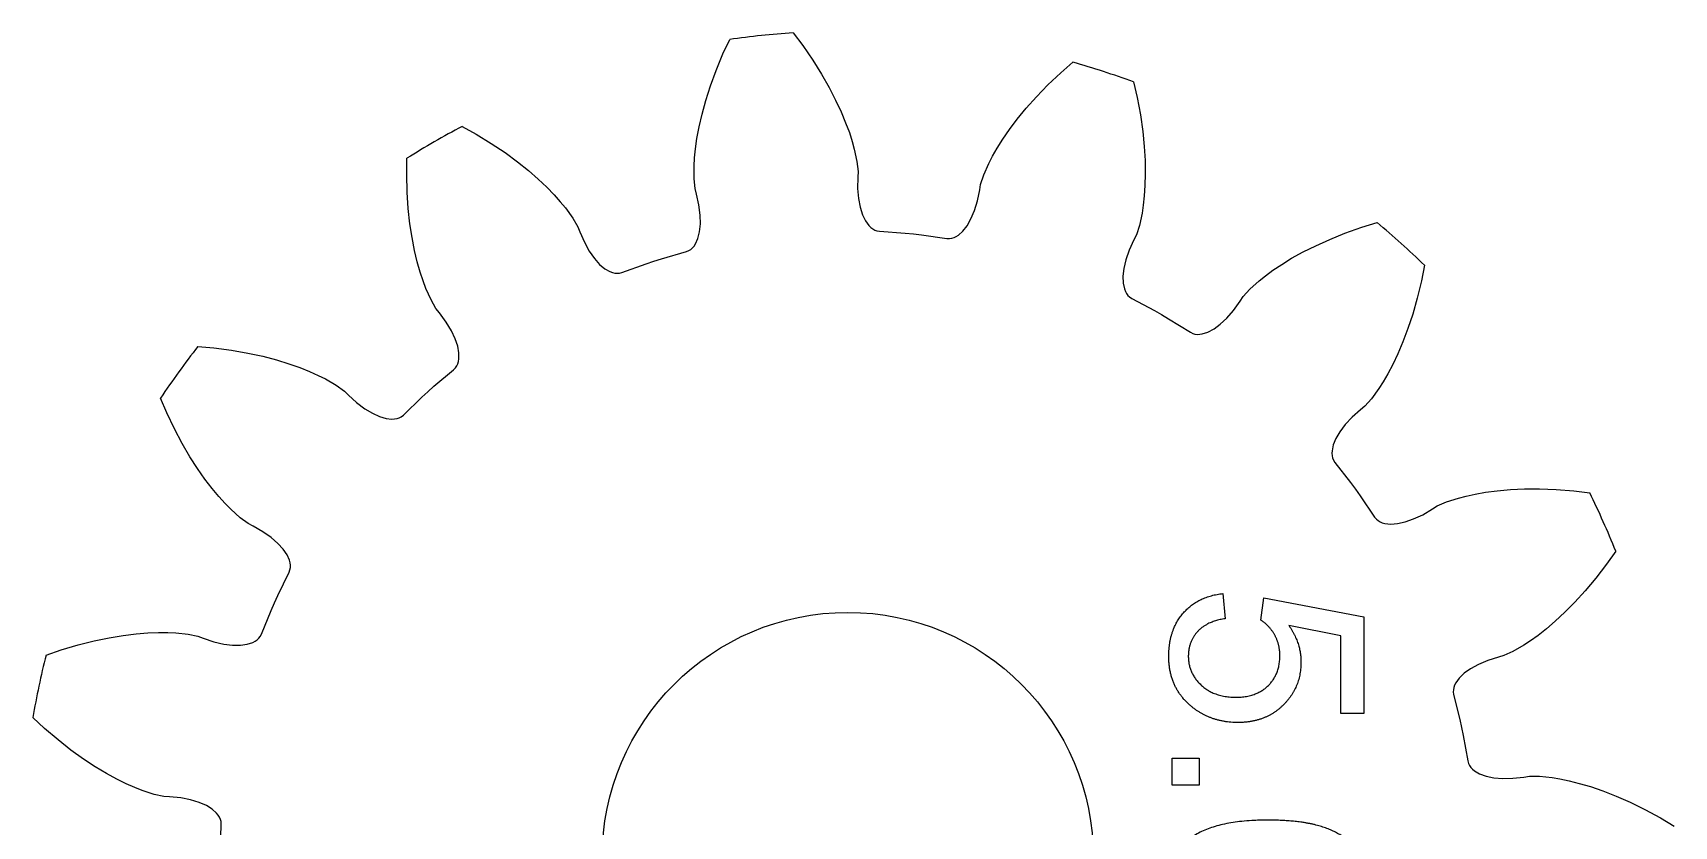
# Model space of a CAD drawing. Header units: millimetres. Extents: x 10 to 192, y -91 to 170.
# Drawn here: x 118.12 to 134.99, y 76.33 to 84.48 of the extents above; entities that cross this region are included whole.
import ezdxf

# ---------------------------------------------------------------- set-up
doc = ezdxf.new("R2010")
doc.units = ezdxf.units.MM
doc.layers.add('Sketch plane 01', color=7, linetype='Continuous')

msp = doc.modelspace()

# ---------------------------------------------------------------- linework, layer by layer
at = {"layer": 'Sketch plane 01'}
for p, q in [((125.217, 84.264), (125.286, 84.413)), ((125.217, 84.264), (125.286, 84.413)), ((125.938, 84.481), (126.037, 84.35)), ((125.938, 84.481), (126.037, 84.35)), ((126.037, 84.35), (126.14, 84.2)), ((126.037, 84.35), (126.14, 84.2)), ((125.147, 84.095), (125.217, 84.264)), ((125.147, 84.095), (125.217, 84.264)), ((126.14, 84.2), (126.231, 84.056)), ((126.14, 84.2), (126.231, 84.056)), ((125.089, 83.936), (125.147, 84.095)), ((125.089, 83.936), (125.147, 84.095)), ((126.231, 84.056), (126.309, 83.919)), ((126.231, 84.056), (126.309, 83.919)), ((128.557, 83.946), (128.689, 84.071)), ((128.557, 83.946), (128.689, 84.071)), ((128.689, 84.071), (128.813, 84.179)), ((128.689, 84.071), (128.813, 84.179)), ((125.04, 83.786), (125.089, 83.936)), ((125.04, 83.786), (125.089, 83.936)), ((126.309, 83.919), (126.375, 83.791)), ((126.309, 83.919), (126.375, 83.791)), ((128.438, 83.824), (128.557, 83.946)), ((128.438, 83.824), (128.557, 83.946)), ((129.437, 83.977), (129.473, 83.816)), ((129.437, 83.977), (129.473, 83.816)), ((125.002, 83.647), (125.04, 83.786)), ((125.002, 83.647), (125.04, 83.786)), ((126.375, 83.791), (126.432, 83.668)), ((126.375, 83.791), (126.432, 83.668)), ((128.242, 83.595), (128.333, 83.706)), ((128.242, 83.595), (128.333, 83.706)), ((128.333, 83.706), (128.438, 83.824)), ((128.333, 83.706), (128.438, 83.824)), ((129.473, 83.816), (129.507, 83.637)), ((129.473, 83.816), (129.507, 83.637)), ((122.537, 83.52), (122.681, 83.44)), ((122.537, 83.52), (122.681, 83.44)), ((124.95, 83.397), (124.972, 83.515)), ((124.95, 83.397), (124.972, 83.515)), ((124.972, 83.515), (125.002, 83.647)), ((124.972, 83.515), (125.002, 83.647)), ((126.432, 83.668), (126.478, 83.557)), ((126.432, 83.668), (126.478, 83.557)), ((126.478, 83.557), (126.516, 83.456)), ((126.478, 83.557), (126.516, 83.456)), ((128.161, 83.487), (128.242, 83.595)), ((128.161, 83.487), (128.242, 83.595)), ((129.507, 83.637), (129.531, 83.469)), ((129.507, 83.637), (129.531, 83.469)), ((122.681, 83.44), (122.836, 83.344)), ((122.681, 83.44), (122.836, 83.344)), ((122.836, 83.344), (122.977, 83.25)), ((122.836, 83.344), (122.977, 83.25)), ((124.935, 83.29), (124.95, 83.397)), ((124.935, 83.29), (124.95, 83.397)), ((126.516, 83.456), (126.545, 83.365)), ((126.516, 83.456), (126.545, 83.365)), ((126.545, 83.365), (126.567, 83.285)), ((126.545, 83.365), (126.567, 83.285)), ((128.035, 83.296), (128.092, 83.388)), ((128.035, 83.296), (128.092, 83.388)), ((128.092, 83.388), (128.161, 83.487)), ((128.092, 83.388), (128.161, 83.487)), ((129.531, 83.469), (129.546, 83.312)), ((129.531, 83.469), (129.546, 83.312)), ((121.967, 83.027), (121.969, 83.192)), ((121.967, 83.027), (121.969, 83.192)), ((122.977, 83.25), (123.105, 83.157)), ((122.977, 83.25), (123.105, 83.157)), ((124.92, 83.112), (124.925, 83.195)), ((124.92, 83.112), (124.925, 83.195)), ((124.925, 83.195), (124.935, 83.29)), ((124.925, 83.195), (124.935, 83.29)), ((126.567, 83.285), (126.593, 83.158)), ((126.567, 83.285), (126.593, 83.158)), ((127.949, 83.14), (127.987, 83.213)), ((127.949, 83.14), (127.987, 83.213)), ((127.987, 83.213), (128.035, 83.296)), ((127.987, 83.213), (128.035, 83.296)), ((129.546, 83.312), (129.555, 83.168)), ((129.546, 83.312), (129.555, 83.168)), ((121.971, 82.845), (121.967, 83.027)), ((121.971, 82.845), (121.967, 83.027)), ((123.105, 83.157), (123.217, 83.067)), ((123.105, 83.157), (123.217, 83.067)), ((123.217, 83.067), (123.319, 82.978)), ((123.217, 83.067), (123.319, 82.978)), ((124.92, 82.982), (124.92, 83.112)), ((124.92, 82.982), (124.92, 83.112)), ((126.593, 83.158), (126.605, 83.057)), ((126.593, 83.158), (126.605, 83.057)), ((126.605, 83.057), (126.602, 82.999)), ((126.605, 83.057), (126.602, 82.999)), ((127.865, 82.924), (127.897, 83.021)), ((127.865, 82.924), (127.897, 83.021)), ((127.897, 83.021), (127.949, 83.14)), ((127.897, 83.021), (127.949, 83.14)), ((129.557, 83.033), (129.554, 82.913)), ((129.557, 83.033), (129.554, 82.913)), ((129.555, 83.168), (129.557, 83.033)), ((129.555, 83.168), (129.557, 83.033)), ((121.983, 82.676), (121.971, 82.845)), ((121.983, 82.676), (121.971, 82.845)), ((123.319, 82.978), (123.406, 82.895)), ((123.319, 82.978), (123.406, 82.895)), ((123.406, 82.895), (123.482, 82.818)), ((123.406, 82.895), (123.482, 82.818)), ((124.93, 82.881), (124.92, 82.982)), ((124.93, 82.881), (124.92, 82.982)), ((124.945, 82.825), (124.93, 82.881)), ((124.945, 82.825), (124.93, 82.881)), ((126.602, 82.999), (126.601, 82.883)), ((126.602, 82.999), (126.601, 82.883)), ((126.601, 82.883), (126.61, 82.78)), ((126.601, 82.883), (126.61, 82.78)), ((127.832, 82.754), (127.856, 82.868)), ((127.832, 82.754), (127.856, 82.868)), ((127.856, 82.868), (127.865, 82.924)), ((127.856, 82.868), (127.865, 82.924)), ((129.554, 82.913), (129.547, 82.805)), ((129.554, 82.913), (129.547, 82.805)), ((122, 82.519), (121.983, 82.676)), ((122, 82.519), (121.983, 82.676)), ((123.482, 82.818), (123.545, 82.746)), ((123.482, 82.818), (123.545, 82.746)), ((123.545, 82.746), (123.598, 82.682)), ((123.545, 82.746), (123.598, 82.682)), ((123.598, 82.682), (123.674, 82.577)), ((123.598, 82.682), (123.674, 82.577)), ((124.97, 82.712), (124.945, 82.825)), ((124.97, 82.712), (124.945, 82.825)), ((124.983, 82.609), (124.97, 82.712)), ((124.983, 82.609), (124.97, 82.712)), ((126.61, 82.78), (126.627, 82.689)), ((126.61, 82.78), (126.627, 82.689)), ((126.627, 82.689), (126.652, 82.612)), ((126.627, 82.689), (126.652, 82.612)), ((127.802, 82.655), (127.832, 82.754)), ((127.802, 82.655), (127.832, 82.754)), ((129.536, 82.71), (129.524, 82.628)), ((129.536, 82.71), (129.524, 82.628)), ((129.547, 82.805), (129.536, 82.71)), ((129.547, 82.805), (129.536, 82.71)), ((122.022, 82.377), (122, 82.519)), ((122.022, 82.377), (122, 82.519)), ((123.674, 82.577), (123.726, 82.489)), ((123.674, 82.577), (123.726, 82.489)), ((124.977, 82.436), (124.985, 82.517)), ((124.977, 82.436), (124.985, 82.517)), ((124.985, 82.517), (124.983, 82.609)), ((124.985, 82.517), (124.983, 82.609)), ((126.652, 82.612), (126.683, 82.549)), ((126.652, 82.612), (126.683, 82.549)), ((126.683, 82.549), (126.718, 82.5)), ((126.683, 82.549), (126.718, 82.5)), ((126.718, 82.5), (126.737, 82.481)), ((126.718, 82.5), (126.737, 82.481)), ((127.683, 82.444), (127.726, 82.499)), ((127.683, 82.444), (127.726, 82.499)), ((127.726, 82.499), (127.766, 82.57)), ((127.726, 82.499), (127.766, 82.57)), ((127.766, 82.57), (127.802, 82.655)), ((127.766, 82.57), (127.802, 82.655)), ((129.497, 82.501), (129.466, 82.404)), ((129.497, 82.501), (129.466, 82.404)), ((129.524, 82.628), (129.497, 82.501)), ((129.524, 82.628), (129.497, 82.501)), ((131.783, 82.483), (131.94, 82.531)), ((131.783, 82.483), (131.94, 82.531)), ((122.047, 82.244), (122.022, 82.377)), ((122.047, 82.244), (122.022, 82.377)), ((123.726, 82.489), (123.746, 82.436)), ((123.726, 82.489), (123.746, 82.436)), ((123.746, 82.436), (123.793, 82.329)), ((123.746, 82.436), (123.793, 82.329)), ((123.793, 82.329), (123.843, 82.239)), ((123.793, 82.329), (123.843, 82.239)), ((124.935, 82.313), (124.96, 82.368)), ((124.935, 82.313), (124.96, 82.368)), ((124.96, 82.368), (124.977, 82.436)), ((124.96, 82.368), (124.977, 82.436)), ((126.737, 82.481), (126.758, 82.466)), ((126.737, 82.481), (126.758, 82.466)), ((126.758, 82.466), (126.778, 82.454)), ((126.758, 82.466), (126.778, 82.454)), ((126.778, 82.454), (126.8, 82.446)), ((126.778, 82.454), (126.8, 82.446)), ((126.8, 82.446), (126.827, 82.442)), ((126.8, 82.446), (126.827, 82.442)), ((126.827, 82.442), (127.091, 82.423)), ((126.827, 82.442), (127.091, 82.423)), ((127.091, 82.423), (127.174, 82.415)), ((127.091, 82.423), (127.174, 82.415)), ((127.174, 82.415), (127.258, 82.405)), ((127.174, 82.415), (127.258, 82.405)), ((127.258, 82.405), (127.519, 82.369)), ((127.258, 82.405), (127.519, 82.369)), ((127.519, 82.369), (127.547, 82.368)), ((127.519, 82.369), (127.547, 82.368)), ((127.547, 82.368), (127.57, 82.371)), ((127.547, 82.368), (127.57, 82.371)), ((127.57, 82.371), (127.592, 82.378)), ((127.57, 82.371), (127.592, 82.378)), ((127.592, 82.378), (127.615, 82.389)), ((127.592, 82.378), (127.615, 82.389)), ((127.615, 82.389), (127.638, 82.403)), ((127.615, 82.389), (127.638, 82.403)), ((127.638, 82.403), (127.683, 82.444)), ((127.638, 82.403), (127.683, 82.444)), ((129.44, 82.353), (129.392, 82.247)), ((129.44, 82.353), (129.392, 82.247)), ((129.466, 82.404), (129.44, 82.353)), ((129.466, 82.404), (129.44, 82.353)), ((131.309, 82.294), (131.453, 82.359)), ((131.309, 82.294), (131.453, 82.359)), ((131.453, 82.359), (131.61, 82.422)), ((131.453, 82.359), (131.61, 82.422)), ((131.61, 82.422), (131.783, 82.483)), ((131.61, 82.422), (131.783, 82.483)), ((122.075, 82.127), (122.047, 82.244)), ((122.075, 82.127), (122.047, 82.244)), ((123.843, 82.239), (123.896, 82.163)), ((123.843, 82.239), (123.896, 82.163)), ((123.896, 82.163), (123.949, 82.102)), ((123.896, 82.163), (123.949, 82.102)), ((124.507, 82.134), (124.587, 82.16)), ((124.507, 82.134), (124.587, 82.16)), ((124.587, 82.16), (124.841, 82.233)), ((124.587, 82.16), (124.841, 82.233)), ((124.841, 82.233), (124.866, 82.243)), ((124.841, 82.233), (124.866, 82.243)), ((124.866, 82.243), (124.886, 82.255)), ((124.866, 82.243), (124.886, 82.255)), ((124.886, 82.255), (124.904, 82.271)), ((124.886, 82.255), (124.904, 82.271)), ((124.904, 82.271), (124.92, 82.29)), ((124.904, 82.271), (124.92, 82.29)), ((124.92, 82.29), (124.935, 82.313)), ((124.92, 82.29), (124.935, 82.313)), ((129.392, 82.247), (129.358, 82.149)), ((129.392, 82.247), (129.358, 82.149)), ((130.96, 82.101), (131.062, 82.164)), ((130.96, 82.101), (131.062, 82.164)), ((131.062, 82.164), (131.181, 82.23)), ((131.062, 82.164), (131.181, 82.23)), ((131.181, 82.23), (131.309, 82.294)), ((131.181, 82.23), (131.309, 82.294)), ((122.105, 82.023), (122.075, 82.127)), ((122.105, 82.023), (122.075, 82.127)), ((122.135, 81.932), (122.105, 82.023)), ((122.135, 81.932), (122.105, 82.023)), ((123.949, 82.102), (124.003, 82.057)), ((123.949, 82.102), (124.003, 82.057)), ((124.003, 82.057), (124.055, 82.027)), ((124.003, 82.057), (124.055, 82.027)), ((124.055, 82.027), (124.081, 82.017)), ((124.055, 82.027), (124.081, 82.017)), ((124.081, 82.017), (124.105, 82.012)), ((124.081, 82.017), (124.105, 82.012)), ((124.105, 82.012), (124.129, 82.01)), ((124.105, 82.012), (124.129, 82.01)), ((124.129, 82.01), (124.152, 82.011)), ((124.129, 82.01), (124.152, 82.011)), ((124.152, 82.011), (124.179, 82.018)), ((124.152, 82.011), (124.179, 82.018)), ((124.179, 82.018), (124.427, 82.108)), ((124.179, 82.018), (124.427, 82.108)), ((124.427, 82.108), (124.507, 82.134)), ((124.427, 82.108), (124.507, 82.134)), ((129.337, 82.059), (129.328, 81.979)), ((129.337, 82.059), (129.328, 81.979)), ((129.358, 82.149), (129.337, 82.059)), ((129.358, 82.149), (129.337, 82.059)), ((130.793, 81.985), (130.87, 82.041)), ((130.793, 81.985), (130.87, 82.041)), ((130.87, 82.041), (130.96, 82.101)), ((130.87, 82.041), (130.96, 82.101)), ((132.427, 82.093), (132.395, 81.931)), ((132.427, 82.093), (132.395, 81.931)), ((122.164, 81.854), (122.135, 81.932)), ((122.164, 81.854), (122.135, 81.932)), ((122.217, 81.736), (122.164, 81.854)), ((122.217, 81.736), (122.164, 81.854)), ((129.328, 81.979), (129.33, 81.909)), ((129.328, 81.979), (129.33, 81.909)), ((129.33, 81.909), (129.343, 81.85)), ((129.33, 81.909), (129.343, 81.85)), ((129.343, 81.85), (129.353, 81.824)), ((129.343, 81.85), (129.353, 81.824)), ((129.353, 81.824), (129.365, 81.802)), ((129.353, 81.824), (129.365, 81.802)), ((130.563, 81.771), (130.632, 81.846)), ((130.563, 81.771), (130.632, 81.846)), ((130.632, 81.846), (130.728, 81.933)), ((130.632, 81.846), (130.728, 81.933)), ((130.728, 81.933), (130.793, 81.985)), ((130.728, 81.933), (130.793, 81.985)), ((132.395, 81.931), (132.353, 81.754)), ((132.395, 81.931), (132.353, 81.754)), ((122.267, 81.647), (122.217, 81.736)), ((122.267, 81.647), (122.217, 81.736)), ((129.365, 81.802), (129.38, 81.783)), ((129.365, 81.802), (129.38, 81.783)), ((129.38, 81.783), (129.396, 81.767)), ((129.38, 81.783), (129.396, 81.767)), ((129.396, 81.767), (129.419, 81.752)), ((129.396, 81.767), (129.419, 81.752)), ((129.419, 81.752), (129.652, 81.627)), ((129.419, 81.752), (129.652, 81.627)), ((130.464, 81.628), (130.532, 81.722)), ((130.464, 81.628), (130.532, 81.722)), ((130.532, 81.722), (130.563, 81.771)), ((130.532, 81.722), (130.563, 81.771)), ((132.353, 81.754), (132.306, 81.591)), ((132.353, 81.754), (132.306, 81.591)), ((122.303, 81.603), (122.267, 81.647)), ((122.303, 81.603), (122.267, 81.647)), ((122.372, 81.509), (122.303, 81.603)), ((122.372, 81.509), (122.303, 81.603)), ((122.426, 81.42), (122.372, 81.509)), ((122.426, 81.42), (122.372, 81.509)), ((129.652, 81.627), (129.725, 81.586)), ((129.652, 81.627), (129.725, 81.586)), ((129.725, 81.586), (129.798, 81.543)), ((129.725, 81.586), (129.798, 81.543)), ((129.798, 81.543), (130.022, 81.404)), ((129.798, 81.543), (130.022, 81.404)), ((130.264, 81.439), (130.329, 81.487)), ((130.264, 81.439), (130.329, 81.487)), ((130.329, 81.487), (130.396, 81.55)), ((130.329, 81.487), (130.396, 81.55)), ((130.396, 81.55), (130.464, 81.628)), ((130.396, 81.55), (130.464, 81.628)), ((132.306, 81.591), (132.257, 81.441)), ((132.306, 81.591), (132.257, 81.441)), ((122.465, 81.337), (122.426, 81.42)), ((122.465, 81.337), (122.426, 81.42)), ((122.491, 81.26), (122.465, 81.337)), ((122.491, 81.26), (122.465, 81.337)), ((130.022, 81.404), (130.047, 81.391)), ((130.022, 81.404), (130.047, 81.391)), ((130.047, 81.391), (130.068, 81.385)), ((130.047, 81.391), (130.068, 81.385)), ((130.068, 81.385), (130.092, 81.382)), ((130.068, 81.385), (130.092, 81.382)), ((130.092, 81.382), (130.117, 81.383)), ((130.092, 81.382), (130.117, 81.383)), ((130.117, 81.383), (130.144, 81.387)), ((130.117, 81.383), (130.144, 81.387)), ((130.144, 81.387), (130.202, 81.406)), ((130.144, 81.387), (130.202, 81.406)), ((130.202, 81.406), (130.264, 81.439)), ((130.202, 81.406), (130.264, 81.439)), ((132.257, 81.441), (132.206, 81.306)), ((132.257, 81.441), (132.206, 81.306)), ((119.821, 81.258), (119.985, 81.243)), ((119.821, 81.258), (119.985, 81.243)), ((119.985, 81.243), (120.166, 81.219)), ((119.985, 81.243), (120.166, 81.219)), ((120.166, 81.219), (120.333, 81.19)), ((120.166, 81.219), (120.333, 81.19)), ((120.333, 81.19), (120.487, 81.157)), ((120.333, 81.19), (120.487, 81.157)), ((120.487, 81.157), (120.627, 81.12)), ((120.487, 81.157), (120.627, 81.12)), ((122.503, 81.191), (122.491, 81.26)), ((122.503, 81.191), (122.491, 81.26)), ((122.503, 81.131), (122.503, 81.191)), ((122.503, 81.131), (122.503, 81.191)), ((132.153, 81.181), (132.102, 81.073)), ((132.153, 81.181), (132.102, 81.073)), ((132.206, 81.306), (132.153, 81.181)), ((132.206, 81.306), (132.153, 81.181)), ((120.627, 81.12), (120.756, 81.081)), ((120.627, 81.12), (120.756, 81.081)), ((120.756, 81.081), (120.869, 81.041)), ((120.756, 81.081), (120.869, 81.041)), ((120.869, 81.041), (120.969, 81.001)), ((120.869, 81.041), (120.969, 81.001)), ((120.969, 81.001), (121.057, 80.961)), ((120.969, 81.001), (121.057, 80.961)), ((122.247, 80.849), (122.449, 81.019)), ((122.247, 80.849), (122.449, 81.019)), ((122.449, 81.019), (122.468, 81.039)), ((122.449, 81.019), (122.468, 81.039)), ((122.468, 81.039), (122.481, 81.058)), ((122.468, 81.039), (122.481, 81.058)), ((122.481, 81.058), (122.491, 81.08)), ((122.481, 81.058), (122.491, 81.08)), ((122.491, 81.08), (122.498, 81.104)), ((122.491, 81.08), (122.498, 81.104)), ((122.498, 81.104), (122.503, 81.131)), ((122.498, 81.104), (122.503, 81.131)), ((132.051, 80.978), (132.003, 80.895)), ((132.051, 80.978), (132.003, 80.895)), ((132.102, 81.073), (132.051, 80.978)), ((132.102, 81.073), (132.051, 80.978)), ((121.057, 80.961), (121.131, 80.924)), ((121.057, 80.961), (121.131, 80.924)), ((121.131, 80.924), (121.243, 80.859)), ((121.131, 80.924), (121.243, 80.859)), ((121.243, 80.859), (121.326, 80.8)), ((121.243, 80.859), (121.326, 80.8)), ((122.184, 80.793), (122.247, 80.849)), ((122.184, 80.793), (122.247, 80.849)), ((131.958, 80.825), (131.882, 80.72)), ((131.958, 80.825), (131.882, 80.72)), ((132.003, 80.895), (131.958, 80.825)), ((132.003, 80.895), (131.958, 80.825)), ((119.5, 80.576), (119.436, 80.727)), ((119.5, 80.576), (119.436, 80.727)), ((121.326, 80.8), (121.367, 80.759)), ((121.326, 80.8), (121.367, 80.759)), ((121.367, 80.759), (121.452, 80.681)), ((121.367, 80.759), (121.452, 80.681)), ((121.452, 80.681), (121.535, 80.618)), ((121.452, 80.681), (121.535, 80.618)), ((121.932, 80.553), (122.122, 80.737)), ((121.932, 80.553), (122.122, 80.737)), ((122.122, 80.737), (122.184, 80.793)), ((122.122, 80.737), (122.184, 80.793)), ((131.814, 80.644), (131.77, 80.608)), ((131.814, 80.644), (131.77, 80.608)), ((131.882, 80.72), (131.814, 80.644)), ((131.882, 80.72), (131.814, 80.644)), ((119.579, 80.411), (119.5, 80.576)), ((119.579, 80.411), (119.5, 80.576)), ((121.535, 80.618), (121.614, 80.571)), ((121.535, 80.618), (121.614, 80.571)), ((121.614, 80.571), (121.688, 80.537)), ((121.614, 80.571), (121.688, 80.537)), ((121.688, 80.537), (121.755, 80.518)), ((121.688, 80.537), (121.755, 80.518)), ((121.755, 80.518), (121.815, 80.512)), ((121.755, 80.518), (121.815, 80.512)), ((121.815, 80.512), (121.842, 80.513)), ((121.815, 80.512), (121.842, 80.513)), ((121.842, 80.513), (121.867, 80.518)), ((121.842, 80.513), (121.867, 80.518)), ((121.867, 80.518), (121.89, 80.526)), ((121.867, 80.518), (121.89, 80.526)), ((121.89, 80.526), (121.91, 80.536)), ((121.89, 80.526), (121.91, 80.536)), ((121.91, 80.536), (121.932, 80.553)), ((121.91, 80.536), (121.932, 80.553)), ((131.683, 80.531), (131.612, 80.455)), ((131.683, 80.531), (131.612, 80.455)), ((131.77, 80.608), (131.683, 80.531)), ((131.77, 80.608), (131.683, 80.531)), ((119.658, 80.261), (119.579, 80.411)), ((119.658, 80.261), (119.579, 80.411)), ((131.515, 80.312), (131.489, 80.247)), ((131.515, 80.312), (131.489, 80.247)), ((131.556, 80.381), (131.515, 80.312)), ((131.556, 80.381), (131.515, 80.312)), ((131.612, 80.455), (131.556, 80.381)), ((131.612, 80.455), (131.556, 80.381)), ((119.737, 80.125), (119.658, 80.261)), ((119.737, 80.125), (119.658, 80.261)), ((131.477, 80.187), (131.475, 80.16)), ((131.477, 80.187), (131.475, 80.16)), ((131.475, 80.16), (131.477, 80.135)), ((131.475, 80.16), (131.477, 80.135)), ((131.489, 80.247), (131.477, 80.187)), ((131.489, 80.247), (131.477, 80.187)), ((131.477, 80.135), (131.483, 80.112)), ((131.477, 80.135), (131.483, 80.112)), ((119.815, 80.004), (119.737, 80.125)), ((119.815, 80.004), (119.737, 80.125)), ((119.893, 79.893), (119.815, 80.004)), ((119.893, 79.893), (119.815, 80.004)), ((131.483, 80.112), (131.491, 80.091)), ((131.483, 80.112), (131.491, 80.091)), ((131.491, 80.091), (131.506, 80.067)), ((131.491, 80.091), (131.506, 80.067)), ((131.506, 80.067), (131.668, 79.859)), ((131.506, 80.067), (131.668, 79.859)), ((119.966, 79.797), (119.893, 79.893)), ((119.966, 79.797), (119.893, 79.893)), ((120.035, 79.715), (119.966, 79.797)), ((120.035, 79.715), (119.966, 79.797)), ((131.668, 79.859), (131.718, 79.791)), ((131.668, 79.859), (131.718, 79.791)), ((133.454, 79.794), (133.611, 79.795)), ((133.454, 79.794), (133.611, 79.795)), ((133.611, 79.795), (133.781, 79.788)), ((133.611, 79.795), (133.781, 79.788)), ((120.1, 79.644), (120.035, 79.715)), ((120.1, 79.644), (120.035, 79.715)), ((120.158, 79.585), (120.1, 79.644)), ((120.158, 79.585), (120.1, 79.644)), ((131.718, 79.791), (131.767, 79.723)), ((131.718, 79.791), (131.767, 79.723)), ((131.767, 79.723), (131.915, 79.504)), ((131.767, 79.723), (131.915, 79.504)), ((132.559, 79.619), (132.652, 79.66)), ((132.559, 79.619), (132.652, 79.66)), ((132.652, 79.66), (132.776, 79.7)), ((132.652, 79.66), (132.776, 79.7)), ((132.776, 79.7), (132.856, 79.721)), ((132.776, 79.7), (132.856, 79.721)), ((132.856, 79.721), (132.949, 79.741)), ((132.856, 79.721), (132.949, 79.741)), ((132.949, 79.741), (133.056, 79.76)), ((132.949, 79.741), (133.056, 79.76)), ((133.056, 79.76), (133.175, 79.776)), ((133.056, 79.76), (133.175, 79.776)), ((133.175, 79.776), (133.31, 79.787)), ((133.175, 79.776), (133.31, 79.787)), ((133.31, 79.787), (133.454, 79.794)), ((133.31, 79.787), (133.454, 79.794)), ((133.781, 79.788), (133.963, 79.774)), ((133.781, 79.788), (133.963, 79.774)), ((133.963, 79.774), (134.126, 79.754)), ((133.963, 79.774), (134.126, 79.754)), ((120.254, 79.498), (120.158, 79.585)), ((120.254, 79.498), (120.158, 79.585)), ((120.336, 79.438), (120.254, 79.498)), ((120.336, 79.438), (120.254, 79.498)), ((131.915, 79.504), (131.933, 79.483)), ((131.915, 79.504), (131.933, 79.483)), ((131.933, 79.483), (131.95, 79.468)), ((131.933, 79.483), (131.95, 79.468)), ((131.95, 79.468), (131.971, 79.456)), ((131.95, 79.468), (131.971, 79.456)), ((132.229, 79.455), (132.316, 79.485)), ((132.229, 79.455), (132.316, 79.485)), ((132.316, 79.485), (132.411, 79.529)), ((132.316, 79.485), (132.411, 79.529)), ((132.411, 79.529), (132.511, 79.588)), ((132.411, 79.529), (132.511, 79.588)), ((132.511, 79.588), (132.559, 79.619)), ((132.511, 79.588), (132.559, 79.619)), ((120.387, 79.412), (120.336, 79.438)), ((120.387, 79.412), (120.336, 79.438)), ((120.488, 79.354), (120.387, 79.412)), ((120.488, 79.354), (120.387, 79.412)), ((120.573, 79.294), (120.488, 79.354)), ((120.573, 79.294), (120.488, 79.354)), ((120.643, 79.234), (120.573, 79.294)), ((120.643, 79.234), (120.573, 79.294)), ((131.971, 79.456), (131.994, 79.446)), ((131.971, 79.456), (131.994, 79.446)), ((131.994, 79.446), (132.02, 79.439)), ((131.994, 79.446), (132.02, 79.439)), ((132.02, 79.439), (132.08, 79.433)), ((132.02, 79.439), (132.08, 79.433)), ((132.08, 79.433), (132.15, 79.438)), ((132.08, 79.433), (132.15, 79.438)), ((132.15, 79.438), (132.229, 79.455)), ((132.15, 79.438), (132.229, 79.455)), ((120.698, 79.175), (120.643, 79.234)), ((120.698, 79.175), (120.643, 79.234)), ((120.737, 79.116), (120.698, 79.175)), ((120.737, 79.116), (120.698, 79.175)), ((134.393, 79.155), (134.298, 79.021)), ((134.393, 79.155), (134.298, 79.021)), ((120.762, 79.061), (120.737, 79.116)), ((120.762, 79.061), (120.737, 79.116)), ((120.758, 78.938), (120.767, 78.964)), ((120.758, 78.938), (120.767, 78.964)), ((120.768, 79.035), (120.762, 79.061)), ((120.768, 79.035), (120.762, 79.061)), ((120.767, 78.964), (120.771, 78.986)), ((120.767, 78.964), (120.771, 78.986)), ((120.772, 79.01), (120.768, 79.035)), ((120.772, 79.01), (120.768, 79.035)), ((120.771, 78.986), (120.772, 79.01)), ((120.771, 78.986), (120.772, 79.01)), ((134.298, 79.021), (134.187, 78.876)), ((134.298, 79.021), (134.187, 78.876)), ((120.642, 78.7), (120.758, 78.938)), ((120.642, 78.7), (120.758, 78.938)), ((134.187, 78.876), (134.078, 78.746)), ((134.187, 78.876), (134.078, 78.746)), ((120.574, 78.546), (120.608, 78.623)), ((120.574, 78.546), (120.608, 78.623)), ((120.608, 78.623), (120.642, 78.7)), ((120.608, 78.623), (120.642, 78.7)), ((130.356, 78.718), (130.378, 78.46)), ((130.747, 78.444), (130.777, 78.675)), ((130.777, 78.675), (131.804, 78.481)), ((133.972, 78.629), (133.871, 78.526)), ((133.972, 78.629), (133.871, 78.526)), ((134.078, 78.746), (133.972, 78.629)), ((134.078, 78.746), (133.972, 78.629)), ((120.475, 78.302), (120.574, 78.546)), ((120.475, 78.302), (120.574, 78.546)), ((131.804, 78.481), (131.804, 77.487)), ((133.871, 78.526), (133.772, 78.434)), ((133.871, 78.526), (133.772, 78.434)), ((118.91, 78.265), (119.052, 78.289)), ((118.91, 78.265), (119.052, 78.289)), ((119.052, 78.289), (119.186, 78.305)), ((119.052, 78.289), (119.186, 78.305)), ((119.186, 78.305), (119.306, 78.315)), ((119.186, 78.305), (119.306, 78.315)), ((119.306, 78.315), (119.414, 78.319)), ((119.306, 78.315), (119.414, 78.319)), ((119.414, 78.319), (119.51, 78.318)), ((119.414, 78.319), (119.51, 78.318)), ((119.51, 78.318), (119.592, 78.315)), ((119.51, 78.318), (119.592, 78.315)), ((119.592, 78.315), (119.721, 78.301)), ((119.592, 78.315), (119.721, 78.301)), ((119.721, 78.301), (119.821, 78.28)), ((119.721, 78.301), (119.821, 78.28)), ((119.821, 78.28), (119.875, 78.26)), ((119.821, 78.28), (119.875, 78.26)), ((120.448, 78.259), (120.462, 78.277)), ((120.448, 78.259), (120.462, 78.277)), ((120.462, 78.277), (120.475, 78.302)), ((120.462, 78.277), (120.475, 78.302)), ((131.569, 78.285), (131.032, 78.392)), ((131.569, 77.487), (131.569, 78.285)), ((133.596, 78.289), (133.518, 78.233)), ((133.596, 78.289), (133.518, 78.233)), ((133.681, 78.356), (133.596, 78.289)), ((133.681, 78.356), (133.596, 78.289)), ((133.772, 78.434), (133.681, 78.356)), ((133.772, 78.434), (133.681, 78.356)), ((118.26, 78.087), (118.416, 78.14)), ((118.26, 78.087), (118.416, 78.14)), ((118.416, 78.14), (118.591, 78.192)), ((118.416, 78.14), (118.591, 78.192)), ((118.591, 78.192), (118.755, 78.233)), ((118.591, 78.192), (118.755, 78.233)), ((118.755, 78.233), (118.91, 78.265)), ((118.755, 78.233), (118.91, 78.265)), ((119.875, 78.26), (119.985, 78.223)), ((119.875, 78.26), (119.985, 78.223)), ((119.985, 78.223), (120.086, 78.2)), ((119.985, 78.223), (120.086, 78.2)), ((120.086, 78.2), (120.177, 78.188)), ((120.086, 78.2), (120.177, 78.188)), ((120.177, 78.188), (120.258, 78.188)), ((120.177, 78.188), (120.258, 78.188)), ((120.258, 78.188), (120.328, 78.197)), ((120.258, 78.188), (120.328, 78.197)), ((120.328, 78.197), (120.385, 78.216)), ((120.328, 78.197), (120.385, 78.216)), ((120.385, 78.216), (120.409, 78.229)), ((120.385, 78.216), (120.409, 78.229)), ((120.409, 78.229), (120.43, 78.243)), ((120.409, 78.229), (120.43, 78.243)), ((120.43, 78.243), (120.448, 78.259)), ((120.43, 78.243), (120.448, 78.259)), ((133.336, 78.123), (133.244, 78.081)), ((133.336, 78.123), (133.244, 78.081)), ((133.449, 78.188), (133.336, 78.123)), ((133.449, 78.188), (133.336, 78.123)), ((133.518, 78.233), (133.449, 78.188)), ((133.518, 78.233), (133.449, 78.188)), ((132.901, 77.946), (132.836, 77.899)), ((132.901, 77.946), (132.836, 77.899)), ((132.982, 77.99), (132.901, 77.946)), ((132.982, 77.99), (132.901, 77.946)), ((133.078, 78.031), (132.982, 77.99)), ((133.078, 78.031), (132.982, 77.99)), ((133.188, 78.066), (133.078, 78.031)), ((133.188, 78.066), (133.078, 78.031)), ((133.244, 78.081), (133.188, 78.066)), ((133.244, 78.081), (133.188, 78.066)), ((132.737, 77.777), (132.729, 77.753)), ((132.737, 77.777), (132.729, 77.753)), ((132.749, 77.801), (132.737, 77.777)), ((132.749, 77.801), (132.737, 77.777)), ((132.785, 77.85), (132.749, 77.801)), ((132.785, 77.85), (132.749, 77.801)), ((132.836, 77.899), (132.785, 77.85)), ((132.836, 77.899), (132.785, 77.85)), ((132.724, 77.73), (132.723, 77.707)), ((132.724, 77.73), (132.723, 77.707)), ((132.723, 77.707), (132.727, 77.68)), ((132.723, 77.707), (132.727, 77.68)), ((132.729, 77.753), (132.724, 77.73)), ((132.729, 77.753), (132.724, 77.73)), ((132.727, 77.68), (132.791, 77.423)), ((132.727, 77.68), (132.791, 77.423)), ((118.244, 77.333), (118.124, 77.445)), ((118.244, 77.333), (118.124, 77.445)), ((131.804, 77.487), (131.569, 77.487)), ((118.383, 77.215), (118.244, 77.333)), ((118.383, 77.215), (118.244, 77.333)), ((132.791, 77.423), (132.809, 77.341)), ((132.791, 77.423), (132.809, 77.341)), ((132.809, 77.341), (132.826, 77.259)), ((132.809, 77.341), (132.826, 77.259)), ((118.516, 77.11), (118.383, 77.215)), ((118.516, 77.11), (118.383, 77.215)), ((118.644, 77.018), (118.516, 77.11)), ((118.644, 77.018), (118.516, 77.11)), ((132.826, 77.259), (132.872, 76.999)), ((132.826, 77.259), (132.872, 76.999)), ((118.765, 76.939), (118.644, 77.018)), ((118.765, 76.939), (118.644, 77.018)), ((118.881, 76.869), (118.765, 76.939)), ((118.881, 76.869), (118.765, 76.939)), ((129.833, 76.748), (129.833, 77.028)), ((129.833, 77.028), (130.112, 77.028)), ((130.112, 77.028), (130.112, 76.748)), ((132.872, 76.999), (132.88, 76.972)), ((132.872, 76.999), (132.88, 76.972)), ((132.88, 76.972), (132.89, 76.952)), ((132.88, 76.972), (132.89, 76.952)), ((132.89, 76.952), (132.904, 76.932)), ((132.89, 76.952), (132.904, 76.932)), ((132.904, 76.932), (132.921, 76.914)), ((132.904, 76.932), (132.921, 76.914)), ((118.986, 76.812), (118.881, 76.869)), ((118.986, 76.812), (118.881, 76.869)), ((119.083, 76.764), (118.986, 76.812)), ((119, 76.805), (118.986, 76.812)), ((119.171, 76.725), (119.083, 76.764)), ((119.171, 76.725), (119.083, 76.764)), ((132.921, 76.914), (132.942, 76.896)), ((132.921, 76.914), (132.942, 76.896)), ((132.942, 76.896), (132.994, 76.866)), ((132.942, 76.896), (132.994, 76.866)), ((132.994, 76.866), (133.06, 76.842)), ((132.994, 76.866), (133.06, 76.842)), ((133.06, 76.842), (133.139, 76.826)), ((133.06, 76.842), (133.139, 76.826)), ((133.139, 76.826), (133.231, 76.818)), ((133.139, 76.826), (133.231, 76.818)), ((133.231, 76.818), (133.335, 76.82)), ((133.231, 76.818), (133.335, 76.82)), ((133.335, 76.82), (133.45, 76.833)), ((133.335, 76.82), (133.45, 76.833)), ((133.45, 76.833), (133.507, 76.842)), ((133.45, 76.833), (133.507, 76.842)), ((133.507, 76.842), (133.609, 76.841)), ((133.507, 76.842), (133.609, 76.841)), ((133.609, 76.841), (133.738, 76.828)), ((133.609, 76.841), (133.738, 76.828)), ((133.738, 76.828), (133.82, 76.814)), ((133.738, 76.828), (133.82, 76.814)), ((133.82, 76.814), (133.914, 76.795)), ((133.82, 76.814), (133.914, 76.795)), ((133.914, 76.795), (134.018, 76.768)), ((133.914, 76.795), (134.018, 76.768)), ((134.018, 76.768), (134.133, 76.734)), ((134.018, 76.768), (134.133, 76.734)), ((119.248, 76.695), (119.171, 76.725)), ((119.248, 76.695), (119.171, 76.725)), ((119.372, 76.655), (119.248, 76.695)), ((119.372, 76.655), (119.248, 76.695)), ((119.471, 76.633), (119.372, 76.655)), ((119.471, 76.633), (119.372, 76.655)), ((119.528, 76.63), (119.471, 76.633)), ((119.528, 76.63), (119.471, 76.633)), ((119.644, 76.619), (119.528, 76.63)), ((119.644, 76.619), (119.528, 76.63)), ((119.746, 76.599), (119.644, 76.619)), ((119.746, 76.599), (119.644, 76.619)), ((119.834, 76.572), (119.746, 76.599)), ((119.834, 76.572), (119.746, 76.599)), ((130.112, 76.748), (129.833, 76.748)), ((134.133, 76.734), (134.261, 76.69)), ((134.133, 76.734), (134.261, 76.69)), ((134.261, 76.69), (134.396, 76.638)), ((134.261, 76.69), (134.396, 76.638)), ((134.396, 76.638), (134.54, 76.574)), ((134.396, 76.638), (134.54, 76.574)), ((119.908, 76.54), (119.834, 76.572)), ((119.908, 76.54), (119.834, 76.572)), ((119.968, 76.503), (119.908, 76.54)), ((119.968, 76.503), (119.908, 76.54)), ((120.013, 76.463), (119.968, 76.503)), ((120.013, 76.463), (119.968, 76.503)), ((120.029, 76.441), (120.013, 76.463)), ((120.029, 76.441), (120.013, 76.463)), ((120.043, 76.42), (120.029, 76.441)), ((120.043, 76.42), (120.029, 76.441)), ((134.54, 76.574), (134.692, 76.499)), ((134.54, 76.574), (134.692, 76.499)), ((134.692, 76.499), (134.853, 76.412)), ((134.692, 76.499), (134.853, 76.412)), ((120.052, 76.398), (120.043, 76.42)), ((120.052, 76.398), (120.043, 76.42)), ((120.051, 76.084), (120.059, 76.348)), ((120.051, 76.084), (120.059, 76.348)), ((120.058, 76.376), (120.052, 76.398)), ((120.058, 76.376), (120.052, 76.398)), ((120.059, 76.348), (120.058, 76.376)), ((120.059, 76.348), (120.058, 76.376)), ((134.853, 76.412), (134.994, 76.328)), ((134.853, 76.412), (134.994, 76.328))]:
    msp.add_line(p, q, dxfattribs=at)
msp.add_circle((126.5, 76), 2.525, dxfattribs=at)
for start, end in [(93.7886, 98.2114), (93.7886, 98.2114), (69.7886, 74.2114), (69.7886, 74.2114), (117.7886, 122.2114), (117.7886, 122.2114), (45.7886, 50.2114), (45.7886, 50.2114), (141.7886, 146.2114), (141.7886, 146.2114), (21.7886, 26.2114), (21.7886, 26.2114), (165.7886, 170.2114), (165.7886, 170.2114)]:
    msp.add_arc((126.5, 76), 8.5, start, end, dxfattribs=at)
for points, knots in [([(131.032, 78.392), (131.158, 78.212), (131.158, 78.015), (131.158, 77.753), (130.976, 77.573), (130.795, 77.393), (130.51, 77.393), (130.239, 77.393), (130.041, 77.551), (129.799, 77.743), (129.799, 78.076), (129.799, 78.349), (129.951, 78.521), (130.104, 78.694), (130.356, 78.718)], [0, 0, 0, 0.111378, 0.111378, 0.258859, 0.258859, 0.406339, 0.406339, 0.546763, 0.546763, 0.718487, 0.718487, 0.859243, 0.859243, 1, 1, 1]), ([(130.095, 78.328), (130, 78.223), (130, 78.076), (130, 77.899), (130.134, 77.776), (130.268, 77.653), (130.488, 77.653), (130.698, 77.653), (130.82, 77.771), (130.941, 77.889), (130.941, 78.08), (130.941, 78.199), (130.887, 78.294), (130.833, 78.39), (130.747, 78.444)], [0, 0, 0, 0.140487, 0.140487, 0.309592, 0.309592, 0.478697, 0.478697, 0.639451, 0.639451, 0.800206, 0.800206, 0.900103, 0.900103, 1, 1, 1]), ([(131.722, 76.1), (131.839, 75.956), (131.839, 75.738), (131.839, 75.577), (131.775, 75.456), (131.71, 75.334), (131.588, 75.255), (131.466, 75.176), (131.291, 75.131), (131.116, 75.086), (130.818, 75.086), (130.467, 75.086), (130.25, 75.159), (130.034, 75.231), (129.916, 75.375), (129.799, 75.518), (129.799, 75.738), (129.799, 76.027), (130.006, 76.192), (130.255, 76.39), (130.818, 76.39), (131.173, 76.39), (131.389, 76.317), (131.605, 76.244), (131.722, 76.1)], [0, 0, 0, 0.092268, 0.092268, 0.160315, 0.160315, 0.228363, 0.228363, 0.29641, 0.29641, 0.364457, 0.364457, 0.444991, 0.444991, 0.525524, 0.525524, 0.606057, 0.606057, 0.712101, 0.712101, 0.839542, 0.839542, 0.919771, 0.919771, 1, 1, 1])]:
    msp.add_open_spline(points, degree=2, knots=knots, dxfattribs=at)
msp.add_open_spline([(130.378, 78.46), (130.19, 78.432), (130.095, 78.328)], degree=2, dxfattribs=at)

doc.saveas('drawing.dxf')
